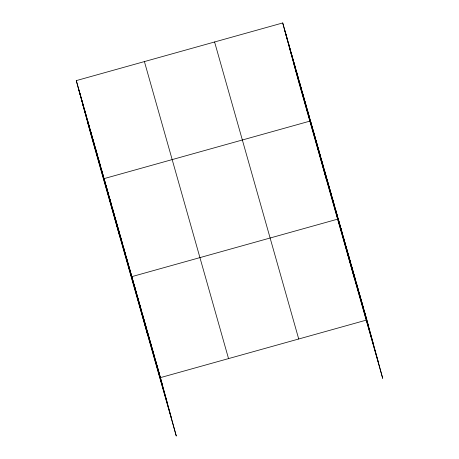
<?xml version="1.0" encoding="UTF-8"?>
<svg xmlns="http://www.w3.org/2000/svg" width="459" height="459" viewBox="0 0 459 459"><rect width="100%" height="100%" fill="white"/><g stroke="black" fill="none" stroke-linecap="round" stroke-linejoin="round"><path stroke-width="0.69" d="M76.286 80.612L160.421 377.625L176.29 436.05L92.161 139.031L76.286 80.612L282.71 22.95L366.839 319.969L382.714 378.388L298.579 81.375L282.71 22.95M160.421 377.625L366.839 319.969M284.626 29.996L368.755 327.015M289.227 46.95L373.362 343.969M293.978 64.421L378.107 361.44M214.588 41.976L298.723 338.994M144.407 61.581L228.536 358.599M78.202 87.658L162.331 384.676M82.809 104.612L166.938 401.631M87.554 122.077L171.683 419.096M364.239 310.789L366.156 317.835M361.64 301.609L363.551 308.655M359.036 292.429L360.952 299.475M356.436 283.243L358.353 290.295M353.837 274.063L355.754 281.115M351.238 264.883L353.155 271.935M348.639 255.703L350.55 262.749M346.034 246.523L347.951 253.569M343.435 237.343L345.352 244.389M340.836 228.163L342.753 235.209M354.107 277.402L338.237 218.983L131.813 276.639L147.689 335.064M335.46 209.178L337.371 216.229M332.683 199.378L334.6 206.424M329.906 189.578L331.823 196.624M327.129 179.773L329.046 186.824M324.352 169.973L326.269 177.019M321.575 160.174L323.492 167.219M318.798 150.368L320.715 157.42M316.021 140.569L317.938 147.614M313.25 130.769L315.161 137.815M326.343 179.389L310.473 120.964L104.05 178.626L119.925 237.051M307.696 111.164L309.613 118.21M304.919 101.364L306.836 108.41M302.142 91.559L304.059 98.61M299.366 81.759L301.282 88.805M296.589 71.96L298.505 79.005M293.812 62.154L295.728 69.206M291.035 52.355L292.951 59.4M288.263 42.555L290.174 49.601M285.487 32.75L287.397 39.801M157.816 368.445L159.732 375.496M155.217 359.265L157.133 366.311M152.618 350.085L154.534 357.131M150.018 340.905L151.929 347.951M147.414 331.725L149.33 338.771M144.815 322.545L146.731 329.591M142.215 313.365L144.132 320.411M139.616 304.185L141.533 311.231M137.017 295.005L138.928 302.051M134.412 285.819L136.329 292.871M129.036 266.84L130.953 273.885M126.259 257.04L128.176 264.086M123.482 247.235L125.399 254.286M120.711 237.435L122.622 244.481M117.934 227.635L119.845 234.681M115.157 217.83L117.068 224.881M112.38 208.03L114.297 215.076M109.603 198.231L111.52 205.276M106.827 188.425L108.743 195.477M101.273 168.826L103.189 175.872M98.496 159.021L100.412 166.072M95.724 149.221L97.635 156.267M92.947 139.421L94.858 146.467M90.171 129.616L92.081 136.667M87.394 119.816L89.31 126.862M84.617 110.017L86.533 117.062M81.84 100.211L83.756 107.263M79.063 90.412L80.979 97.457"/></g></svg>
